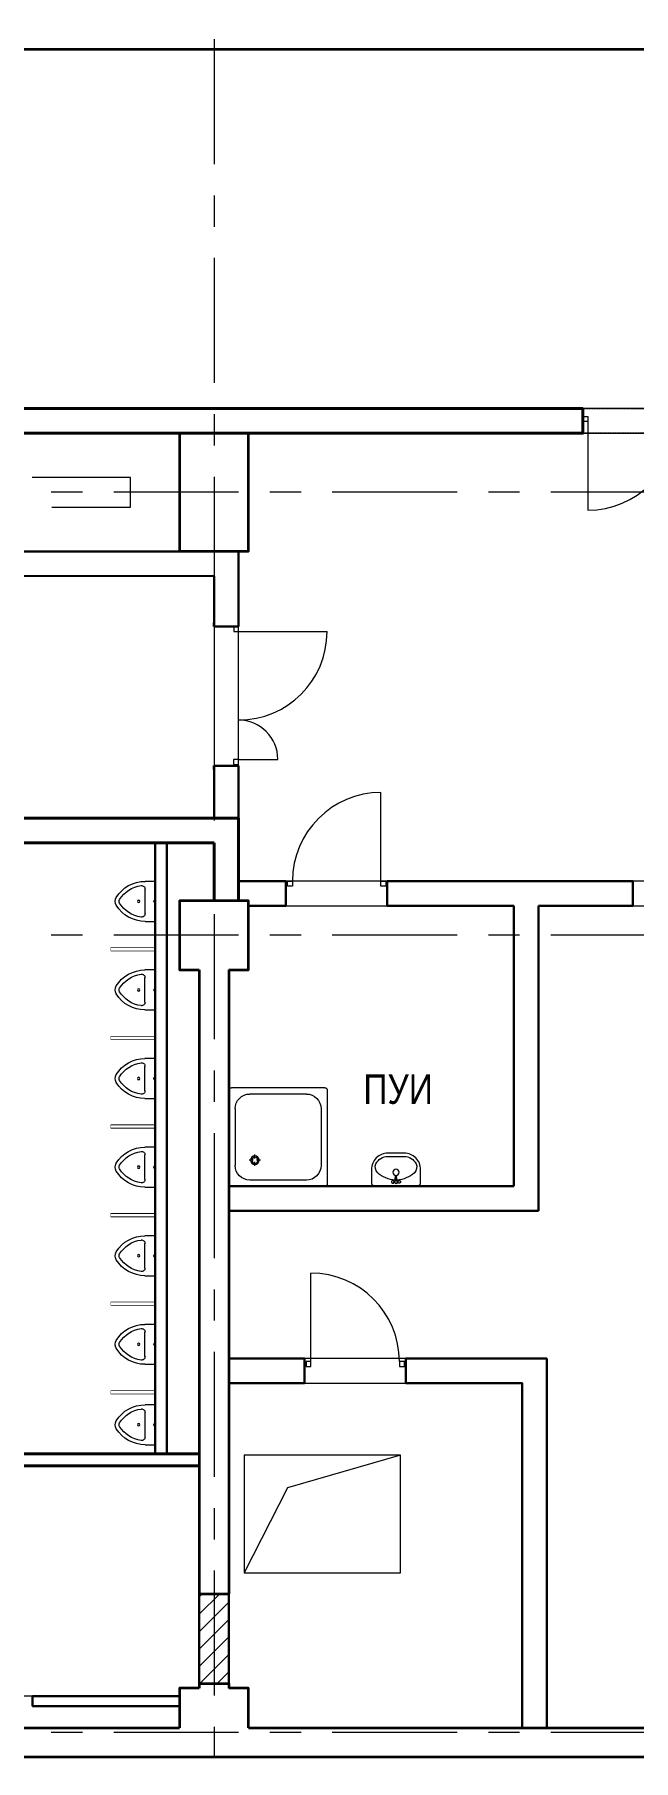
# Model space of a CAD drawing. Header units: millimetres. Extents: x -813692 to 807431, y 0 to 1813163.
# Drawn here: x -134135 to -128043, y 783094 to 800628 of the extents above; entities that cross this region are included whole.
import ezdxf

# ---------------------------------------------------------------- set-up
doc = ezdxf.new("R2010")
doc.units = ezdxf.units.MM
doc.set_wipeout_variables(frame=1)
for name, pattern in [('Dashed', [5.644444, 2.822222, -2.822222]), ('Wipeout_Contour', [1000, 0, -1000]), ('ГОСТ 2.303 4', [7, 5, -2, 0]), ('Линия сетки', [22.225, 12.7, -3.175, 3.175, -3.175])]:
    doc.linetypes.add(name, pattern=pattern)
for name, color, linetype, lineweight in [('A-ANNO-DIMS', 7, 'Continuous', 9), ('KR_0.2', 252, 'Continuous', 20), ('KR_0.35', 252, 'Continuous', 35), ('KR_punk', 252, 'ГОСТ 2.303 4', 0), ('S-GRID', 252, 'Continuous', 9), ('АР_двери', 252, 'Continuous', 0), ('АР_демонт.несущ', 252, 'ГОСТ 2.303 4', 20), ('АР_закладка проемов', 252, 'Continuous', 30), ('АР_кирпич250', 252, 'Continuous', 30), ('АР_монолит', 252, 'Continuous', 50), ('АР_Площади', 252, 'Continuous', 0), ('АР_сущ. стены', 252, 'Continuous', 30), ('ШТАМП', 252, 'Continuous', 5)]:
    doc.layers.add(name, color=color, linetype=linetype, lineweight=lineweight)
doc.layers.add('АР_названия помещений', color=252, linetype='Continuous', lineweight=5, plot=False)
doc.layers.add('АР_обшивка коробов', color=252, linetype='Continuous')
doc.layers.add('АР_Сантехника', color=252, linetype='Continuous')
doc.styles.add('СГЕНЕРИР_СТИЛЬ_10', font='ARIALN.TTF', dxfattribs={"width": 0.988944})

# ---------------------------------------------------------------- blocks, each defined once
blk = doc.blocks.new('КР_подвал')
at = {"layer": 'KR_0.2', "ltscale": 100}
blk.add_lwpolyline([(104900, 250), (105200, 250), (105200, 1160), (104900, 1160)], close=True, dxfattribs=at)
at = {"layer": 'KR_0.35', "ltscale": 200}
for points in [[(62000, 16850), (233801, 16850)], [(137700, 11750), (137700, -500), (-850, -500), (-850, 12790), (1051, 15608)], [(105200, 7500), (105400, 7500), (105400, 8200), (104700, 8200), (104700, 7500), (104900, 7500)], [(104900, 7500), (104900, 1160)], [(105200, 7500), (105200, 1160)], [(104900, 1160), (105200, 1160)], [(104900, 200), (104700, 200), (104700, -200)], [(104900, 250), (105200, 250)], [(104900, 250), (104900, 200)], [(105200, 250), (105200, 200)], [(105400, -200), (105400, 200), (105200, 200)], [(97200, -200), (104700, -200)], [(105400, -200), (112800, -200)]]:
    blk.add_lwpolyline(points, dxfattribs=at)
blk.add_lwpolyline([(104700, 11750), (105400, 11750), (105400, 12950), (104700, 12950)], close=True, dxfattribs=at)
at = {"layer": 'KR_punk', "ltscale": 200}
blk.add_lwpolyline([(97800, 12200), (104200, 12200), (104200, 12500), (97800, 12500)], close=True, dxfattribs=at)
blk = doc.blocks.new('Панель Сантехнической Перегородки 27')
at = {"layer": 'АР_Сантехника', "linetype": 'Continuous', "lineweight": 0}
for p, q in [((17, 19), (17, 25)), ((18, 8), (17, 19)), ((18, 0), (18, 8)), ((73, 0), (72, 25)), ((119, 0), (118, 25)), ((176, 0), (176, 25)), ((223, 0), (222, 25)), ((256, 21), (256, 25)), ((256, 10), (256, 21)), ((257, 0), (256, 10)), ((310, 0), (309, 25)), ((357, 0), (355, 25)), ((416, 5), (416, 25)), ((416, 0), (416, 5))]:
    blk.add_line(p, q, dxfattribs=at)
at = {"layer": 'АР_Сантехника', "linetype": 'Continuous', "lineweight": 0, "flags": 128}
blk.add_lwpolyline([(450, 0), (450, 25), (0, 25), (0, 0)], close=True, dxfattribs=at)
at = {"linetype": 'Wipeout_Contour', "lineweight": 0, "ltscale": 925.933607}
blk.add_wipeout([(450, 0), (450, 25), (0, 25), (0, 0)], dxfattribs=at).dxf.layer = 'АР_Сантехника'
blk = doc.blocks.new('писсуар')
at = {"layer": 'АР_Сантехника', "linetype": 'Continuous', "lineweight": 5}
for p, q in [((0, 203), (102, 203)), ((102, -125), (102, 125)), ((102, -203), (0, -203))]:
    blk.add_line(p, q, dxfattribs=at)
at = {"layer": 'АР_Сантехника'}
blk.add_line((0, 203), (0, -203), dxfattribs=at)
at = {"layer": 'АР_Сантехника', "linetype": 'Continuous', "lineweight": 5}
for centre, major_axis, start_param, end_param in [((102, -142), (-244, 244), 4.483531, 5.497787), ((0, 0), (9.55, 9.55), 3.926991, 7.068583), ((137, 125), (25.1, 25.1), 0.66221, 2.356194), ((102, -142), (215, 215), 6.054386, 6.937203), ((166, 0), (8.91, 8.91), 0.785398, 7.068583), ((330, 0), (-25.1, 25.1), 3.370392, 4.48359), ((330, 0), (53.8, 53.8), 4.941247, 6.054328), ((102, 142), (244, 244), 3.926991, 4.941247), ((137, -125), (25.1, 25.1), 2.356194, 4.050179), ((102, 142), (-215, 215), 2.487575, 3.370392)]:
    blk.add_ellipse(centre, major_axis=major_axis, ratio=1, start_param=start_param, end_param=end_param, dxfattribs=at)
blk = doc.blocks.new('s_46')
at = {"layer": 'АР_Сантехника', "lineweight": 0, "ltscale": 600}
h = blk.add_hatch(color=256, dxfattribs=at)
edge = h.paths.add_edge_path()
edge.add_line((13, 62), (14, 54))
edge.add_ellipse((4, 52), major_axis=(-10.1, 0), ratio=1, start_angle=540, end_angle=550.1755, ccw=False)
edge.add_arc((4, 52), 10.1, 270, 360, ccw=False)
edge.add_line((4, 42), (4, 41))
edge.add_line((4, 41), (12, 41))
edge.add_arc((4, 52), 13.4, 664.6981, 766.4848)
h.paths.add_polyline_path([(4, 41), (-3, 41, 0.152567), (4, 39)])
h.paths.add_polyline_path([(12, 41), (4, 41), (4, 39, 0.152567)])
h.paths.add_polyline_path([(-6, 54), (-5, 62, 0.475833), (-3, 41), (4, 41), (4, 42, -0.46724)])
for p, q in [((-6, 52), (-1, 110)), ((-6, 52), (-1, 110)), ((9, 110), (14, 54)), ((14, 52), (9, 110)), ((14, 54), (14, 52))]:
    blk.add_line(p, q, dxfattribs=at)
blk.add_lwpolyline([(-221, 171, -0.414214), (-71, 321), (79, 321, -0.414214), (229, 171), (229, 41), (209, 21), (-201, 21), (-221, 41)], format="xyb", close=True, dxfattribs=at)
blk.add_lwpolyline([(12, 75, 0.181638), (172, 142, 0.326351), (188, 223, 0.289814), (79, 291), (-71, 291, 0.289814), (-179, 223, 0.326351), (-164, 142, 0.181638), (-4, 75)], format="xyb", dxfattribs=at)
for points in [[(-17, 67), (-17, 68), (-17, 68), (-17, 68), (-18, 68), (-18, 68), (-18, 68), (-18, 68), (-18, 68), (-18, 68), (-18, 69), (-19, 69), (-19, 69), (-19, 69), (-19, 69), (-19, 69), (-19, 69), (-19, 69), (-20, 69), (-20, 69), (-20, 69), (-20, 69), (-20, 70), (-21, 70), (-21, 70), (-21, 70), (-21, 70), (-21, 70), (-21, 70), (-22, 70), (-22, 71), (-22, 71), (-22, 71), (-22, 71), (-22, 70), (-23, 70), (-23, 70), (-23, 70), (-23, 70), (-23, 70), (-24, 71), (-24, 71), (-24, 71), (-24, 71), (-24, 71), (-25, 71), (-25, 71), (-25, 71), (-25, 71), (-25, 71), (-25, 71), (-26, 71), (-26, 71), (-26, 71), (-26, 71), (-26, 71), (-27, 71), (-27, 71), (-27, 71), (-27, 71), (-27, 71), (-28, 71), (-28, 71), (-28, 71), (-28, 71), (-28, 71), (-29, 71), (-29, 70), (-29, 70), (-29, 70), (-29, 70), (-30, 70), (-30, 70), (-30, 70), (-31, 70), (-31, 70), (-31, 70), (-31, 69), (-32, 68), (-32, 68), (-33, 68), (-33, 68), (-34, 68), (-34, 68), (-34, 68), (-34, 67), (-34, 67), (-34, 67), (-34, 67), (-35, 67), (-35, 66), (-35, 66), (-35, 66), (-35, 66), (-36, 66), (-36, 66), (-36, 66), (-36, 65), (-36, 65), (-36, 65), (-36, 65), (-36, 65), (-36, 64), (-36, 64), (-36, 64), (-36, 64), (-36, 64), (-37, 64), (-37, 64), (-37, 63), (-37, 63), (-37, 63), (-37, 63), (-37, 63), (-37, 63), (-37, 62), (-37, 62), (-37, 62), (-37, 62), (-37, 62), (-37, 61), (-37, 61), (-37, 61), (-38, 61), (-38, 61), (-38, 61), (-38, 60), (-38, 60), (-38, 60), (-38, 60), (-38, 60), (-38, 59), (-37, 59), (-37, 59), (-37, 59), (-37, 59), (-37, 58), (-38, 58), (-38, 58), (-38, 58), (-38, 58), (-38, 57), (-38, 57), (-38, 57), (-38, 57), (-38, 57), (-37, 57), (-37, 56), (-37, 56), (-37, 56), (-37, 56), (-37, 56), (-37, 55), (-37, 55), (-37, 55), (-37, 55), (-37, 55), (-37, 54), (-37, 54), (-37, 54), (-37, 54), (-37, 54), (-36, 54), (-36, 54), (-36, 53), (-36, 53), (-36, 53), (-36, 53), (-36, 53), (-36, 52), (-36, 52), (-36, 52), (-36, 52), (-36, 52), (-36, 52), (-35, 51), (-35, 51), (-35, 51), (-35, 51), (-35, 51), (-34, 51), (-34, 51), (-34, 51), (-34, 51), (-34, 50), (-34, 50), (-34, 50), (-34, 50), (-34, 50), (-34, 49), (-33, 49), (-33, 49), (-33, 49), (-33, 49), (-33, 49), (-32, 49), (-32, 49), (-32, 49), (-32, 49), (-32, 49), (-32, 49), (-31, 48), (-31, 48), (-31, 48), (-31, 48), (-31, 48), (-31, 48), (-31, 48), (-30, 48), (-30, 48), (-30, 48), (-30, 48), (-30, 48), (-29, 48), (-29, 48), (-29, 47), (-29, 47), (-29, 47), (-28, 47), (-28, 47), (-28, 47), (-28, 47), (-28, 47), (-28, 47), (-27, 47), (-27, 47), (-27, 47), (-27, 47), (-27, 47), (-26, 47), (-26, 47), (-26, 47), (-26, 47), (-26, 47), (-25, 47), (-25, 47), (-25, 47), (-25, 46), (-25, 46), (-25, 47), (-24, 47), (-24, 47), (-24, 47), (-24, 47), (-24, 47), (-23, 47), (-23, 47), (-23, 47), (-23, 47), (-23, 47), (-22, 47), (-22, 47), (-22, 47), (-22, 47), (-22, 47), (-22, 47), (-21, 47), (-21, 47), (-21, 48), (-21, 48), (-21, 48), (-21, 48), (-20, 48), (-20, 48), (-20, 48), (-20, 48), (-20, 48), (-19, 48), (-19, 48), (-19, 48), (-19, 48), (-19, 48), (-19, 49), (-19, 49), (-18, 49), (-18, 49), (-18, 49), (-18, 50), (-18, 50), (-18, 50), (-18, 50), (-17, 50), (-17, 50), (-17, 50), (-17, 50), (-17, 50), (-17, 50), (-16, 50), (-16, 51), (-16, 51), (-16, 51), (-16, 51), (-16, 51), (-16, 52), (-16, 52), (-16, 52), (-16, 52), (-15, 52), (-15, 52), (-15, 52), (-15, 53), (-15, 53), (-15, 53), (-15, 53), (-15, 53), (-15, 53), (-15, 54), (-15, 54), (-15, 54), (-15, 54), (-15, 54), (-14, 55), (-14, 55), (-14, 55), (-14, 55), (-14, 55), (-14, 55), (-14, 56), (-14, 56), (-14, 56), (-14, 56), (-14, 56), (-14, 56), (-14, 57), (-14, 57), (-14, 57), (-14, 57), (-14, 57), (-14, 58), (-14, 58), (-13, 58), (-13, 58), (-13, 58), (-13, 59), (-13, 59), (-13, 59), (-13, 59), (-13, 59), (-13, 60), (-14, 60), (-14, 60), (-14, 60), (-14, 60), (-14, 60), (-14, 61), (-14, 61), (-14, 61), (-14, 61), (-14, 61), (-14, 62), (-14, 62), (-14, 62), (-14, 62), (-14, 62), (-14, 62), (-14, 63), (-14, 63), (-14, 63), (-15, 63), (-15, 63), (-15, 64), (-15, 64), (-15, 64), (-15, 64), (-15, 64), (-15, 65), (-15, 65), (-15, 65), (-15, 65), (-15, 65), (-15, 65), (-15, 65), (-16, 65), (-16, 66), (-16, 66), (-16, 66), (-16, 66), (-16, 66), (-16, 67), (-16, 67), (-16, 67), (-16, 67), (-17, 67), (-17, 67)], [(22, 61), (22, 61), (22, 61), (22, 62), (22, 62), (22, 62), (22, 62), (22, 62), (22, 62), (23, 63), (23, 63), (23, 63), (23, 63), (23, 63), (23, 64), (23, 64), (23, 64), (23, 64), (23, 64), (23, 65), (23, 65), (23, 65), (23, 65), (24, 65), (24, 65), (24, 65), (24, 65), (24, 66), (24, 66), (24, 66), (25, 66), (25, 66), (25, 67), (25, 67), (25, 67), (25, 67), (25, 67), (25, 67), (25, 67), (25, 68), (26, 68), (26, 68), (26, 68), (26, 68), (26, 68), (27, 68), (27, 68), (27, 68), (27, 69), (27, 69), (27, 69), (27, 69), (27, 69), (28, 69), (28, 69), (28, 69), (28, 69), (28, 69), (29, 69), (29, 69), (29, 70), (29, 70), (29, 70), (29, 70), (30, 70), (30, 70), (30, 70), (30, 70), (30, 71), (30, 71), (31, 71), (31, 71), (31, 70), (31, 70), (31, 70), (32, 70), (32, 70), (32, 70), (32, 71), (32, 71), (32, 71), (33, 71), (33, 71), (33, 71), (33, 71), (33, 71), (34, 71), (34, 71), (34, 71), (34, 71), (34, 71), (34, 71), (35, 71), (35, 71), (35, 71), (35, 71), (36, 71), (36, 71), (36, 71), (36, 71), (36, 71), (36, 71), (37, 71), (37, 71), (37, 71), (37, 70), (37, 70), (38, 70), (38, 70), (38, 70), (38, 70), (39, 70), (39, 70), (39, 70), (40, 70), (40, 69), (40, 68), (41, 68), (41, 68), (42, 68), (42, 68), (42, 68), (42, 68), (42, 67), (43, 67), (43, 67), (43, 67), (43, 67), (43, 66), (43, 66), (44, 66), (44, 66), (44, 66), (44, 66), (44, 66), (44, 65), (44, 65), (44, 65), (44, 65), (44, 65), (44, 64), (44, 64), (45, 64), (45, 64), (45, 64), (45, 64), (45, 64), (45, 63), (45, 63), (45, 63), (45, 63), (45, 63), (45, 63), (45, 62), (45, 62), (45, 62), (45, 62), (45, 62), (46, 61), (46, 61), (46, 61), (46, 61), (46, 61), (46, 61), (46, 60), (46, 60), (46, 60), (46, 60), (46, 60), (46, 59), (46, 59), (46, 59), (46, 59), (46, 59), (46, 58), (46, 58), (46, 58), (46, 58), (46, 58), (46, 57), (46, 57), (46, 57), (46, 57), (46, 57), (46, 57), (46, 56), (46, 56), (45, 56), (45, 56), (45, 56), (45, 55), (45, 55), (45, 55), (45, 55), (45, 55), (45, 54), (45, 54), (45, 54), (45, 54), (45, 54), (45, 54), (45, 54), (45, 53), (44, 53), (44, 53), (44, 53), (44, 53), (44, 52), (44, 52), (44, 52), (44, 52), (44, 52), (44, 52), (44, 51), (44, 51), (43, 51), (43, 51), (43, 51), (43, 51), (43, 51), (43, 51), (42, 51), (42, 50), (42, 50), (42, 50), (42, 50), (42, 50), (42, 49), (42, 49), (42, 49), (41, 49), (41, 49), (41, 49), (41, 49), (41, 49), (40, 49), (40, 49), (40, 49), (40, 49), (40, 48), (40, 48), (40, 48), (39, 48), (39, 48), (39, 48), (39, 48), (39, 48), (39, 48), (38, 48), (38, 48), (38, 48), (38, 48), (38, 48), (37, 47), (37, 47), (37, 47), (37, 47), (37, 47), (37, 47), (36, 47), (36, 47), (36, 47), (36, 47), (36, 47), (36, 47), (35, 47), (35, 47), (35, 47), (35, 47), (34, 47), (34, 47), (34, 47), (34, 47), (34, 47), (34, 47), (33, 46), (33, 46), (33, 47), (33, 47), (33, 47), (32, 47), (32, 47), (32, 47), (32, 47), (32, 47), (32, 47), (31, 47), (31, 47), (31, 47), (31, 47), (31, 47), (30, 47), (30, 47), (30, 47), (30, 47), (30, 47), (30, 48), (29, 48), (29, 48), (29, 48), (29, 48), (29, 48), (29, 48), (28, 48), (28, 48), (28, 48), (28, 48), (28, 48), (27, 48), (27, 48), (27, 49), (27, 49), (27, 49), (27, 49), (27, 49), (27, 50), (26, 50), (26, 50), (26, 50), (26, 50), (26, 50), (25, 50), (25, 50), (25, 50), (25, 50), (25, 50), (25, 51), (25, 51), (25, 51), (25, 51), (25, 51), (24, 52), (24, 52), (24, 52), (24, 52), (24, 52), (24, 52), (24, 52), (23, 53), (23, 53), (23, 53), (23, 53), (23, 53), (23, 53), (23, 54), (23, 54), (23, 54), (23, 54), (23, 54), (23, 55), (23, 55), (23, 55), (22, 55), (22, 55), (22, 55), (22, 56), (22, 56), (22, 56), (22, 56), (22, 56), (22, 56), (22, 57), (22, 57), (22, 57), (22, 57), (22, 57), (22, 58), (22, 58), (22, 58), (22, 58), (22, 58), (22, 59), (22, 59), (22, 59), (22, 59), (22, 59), (22, 60), (22, 60), (22, 60), (22, 60), (22, 60), (22, 60), (22, 61), (22, 61)]]:
    blk.add_lwpolyline(points, close=True, dxfattribs=at)
blk.add_circle((4, 146), 28, dxfattribs=at)
for centre, radius, start, end in [((4, 52), 10.1, 169.8245, 0), ((4, 108), 5.42, 24.6783, 155.3217)]:
    blk.add_arc(centre, radius, start, end, dxfattribs=at)
for centre, major_axis, ratio, start_param, end_param in [((4, 52), (-10.1, 0), 1, 6.10559, 9.602373), ((4, 110), (-4.93, 0), 0.641024, 3.141593, 6.283185)]:
    blk.add_ellipse(centre, major_axis=major_axis, ratio=ratio, start_param=start_param, end_param=end_param, dxfattribs=at)
blk = doc.blocks.new('поддон')
at = {"layer": 'АР_Сантехника', "linetype": 'Continuous', "lineweight": 0}
for p, q in [((0, -975), (0, -25)), ((975, 0), (25, 0)), ((787, -63), (212, -63)), ((1000, -975), (1000, -25)), ((62, -788), (62, -213)), ((207, -264), (247, -264)), ((264, -247), (264, -207)), ((264, -321), (264, -282)), ((281, -264), (321, -264)), ((937, -788), (937, -213)), ((975, -1000), (25, -1000)), ((787, -938), (212, -938))]:
    blk.add_line(p, q, dxfattribs=at)
at = {"layer": 'АР_Сантехника', "linetype": 'Continuous', "lineweight": 0, "extrusion": (0, 0, -1)}
for centre, major_axis, start_param, end_param in [((25, -25), (-17.7, 17.7), 5.497787, 7.068583), ((212, -213), (106, 106), 3.926991, 5.497787), ((787, -213), (-106, 106), 0.785398, 2.356194), ((975, -25), (17.7, 17.7), -0.785398, 0.785398), ((264, -264), (-30.9, 30.9), 3.926991, 10.210176), ((264, -264), (-22.1, 22.1), 3.926991, 10.210176), ((212, -788), (106, 106), 2.356194, 3.926991), ((787, -788), (-106, 106), 2.356194, 3.926991), ((25, -975), (17.7, 17.7), 2.356194, 3.926991), ((975, -975), (-17.7, 17.7), 2.356194, 3.926991)]:
    blk.add_ellipse(centre, major_axis=major_axis, ratio=1, start_param=start_param, end_param=end_param, dxfattribs=at)
blk = doc.blocks.new('Д-1000-ОП-Л')
at = {"layer": 'АР_двери'}
for points in [[(-318.5, -560), (-318.5, 340)], [(-1268.5, -560), (-1218.5, -560), (-1218.5, -610), (-1268.5, -610), (-1268.5, -560)], [(-318.5, -560), (-268.5, -560), (-268.5, -610), (-318.5, -610), (-318.5, -560)]]:
    blk.add_lwpolyline(points, dxfattribs=at)
blk.add_arc((-318.5, -560), 900, 90, 180, dxfattribs=at)
blk = doc.blocks.new('Д-1000-ОП-П')
at = {"layer": 'АР_двери'}
for points in [[(-1699.5, -550), (-1699.5, 350)], [(-1699.5, -550), (-1749.5, -550), (-1749.5, -600), (-1699.5, -600), (-1699.5, -550)], [(-749.5, -550), (-799.5, -550), (-799.5, -600), (-749.5, -600), (-749.5, -550)]]:
    blk.add_lwpolyline(points, dxfattribs=at)
blk.add_arc((-1699.5, -550), 900, 0, 90, dxfattribs=at)
blk = doc.blocks.new('Оси200')
at = {"layer": 'S-GRID', "linetype": 'Линия сетки', "ltscale": 100}
for points in [[(-299303.6, -127703.3), (-299303.8, -221903.3)], [(-165703.8, -201204.1), (-412703.7, -201203.6)], [(-165703.8, -205704.1), (-412703.7, -205703.6)], [(-165703.8, -213803.7), (-412703.7, -213803.6)]]:
    blk.add_lwpolyline(points, dxfattribs=at)
blk = doc.blocks.new('Д-1300-ДП-Л')
at = {"layer": 'АР_двери'}
for points in [[(349, -398), (349, 502)], [(-851, -398), (-851, -98)], [(-901, -398), (-851, -398), (-851, -448), (-901, -448), (-901, -398)], [(349, -398), (399, -398), (399, -448), (349, -448), (349, -398)]]:
    blk.add_lwpolyline(points, dxfattribs=at)
for centre, radius, start, end in [((349, -398), 900, 90, 180), ((-851, -398), 300, 0, 90)]:
    blk.add_arc(centre, radius, start, end, dxfattribs=at)
blk = doc.blocks.new('Д-1400-ДП-П')
at = {"layer": 'АР_двери'}
for points in [[(413, -403.5), (413, 496.5)], [(1713, -403.5), (1713, -3.5)], [(413, -403.5), (363, -403.5), (363, -453.5), (413, -453.5), (413, -403.5)], [(1763, -403.5), (1713, -403.5), (1713, -453.5), (1763, -453.5), (1763, -403.5)]]:
    blk.add_lwpolyline(points, dxfattribs=at)
for centre, radius, start, end in [((413, -403.5), 900, 0, 90), ((1713, -403.5), 400, 90, 180)]:
    blk.add_arc(centre, radius, start, end, dxfattribs=at)

msp = doc.modelspace()

# ---------------------------------------------------------------- hatches: boundary and pattern name
at = {"layer": 'АР_закладка проемов', "lineweight": 0}
h = msp.add_hatch(dxfattribs=at)
h.set_pattern_fill('ANSI31', color=256, scale=1000)
h.set_pattern_definition([(45, (-1241.95, 1181845.07), (-88.388348, 88.388348), [])])
h.paths.add_polyline_path([(-132158.6, 784787.7), (-132308.7, 784787.7), (-132308.7, 783877.7), (-132158.6, 783877.7)])
h.paths.add_polyline_path([(-132308.7, 784787.7), (-132458.6, 784787.7), (-132458.6, 783877.7), (-132308.7, 783877.7)])

# ---------------------------------------------------------------- linework, layer by layer
at = {"color": 7, "linetype": 'Continuous', "lineweight": 20}
msp.add_line((-132158.6, 785588.5), (-132158.6, 786727.9), dxfattribs=at)
at = {"color": 7, "linetype": 'Continuous', "lineweight": 20, "flags": 128}
msp.add_lwpolyline([(-130412.6, 785000.8), (-130412.6, 786194.9), (-132003.5, 786194.9), (-132003.5, 785000.8)], close=True, dxfattribs=at)
msp.add_lwpolyline([(-130412.6, 786194.9), (-131560.7, 785863.4), (-132003.5, 785000.8)], dxfattribs=at)
at = {"layer": 'АР_демонт.несущ', "linetype": 'Dashed'}
msp.add_lwpolyline([(-128558.7, 796827.6), (-127258.7, 796827.6), (-127258.7, 796577.6), (-128558.7, 796577.6)], close=True, dxfattribs=at)
at = {"layer": 'АР_закладка проемов', "ltscale": 0.5}
msp.add_lwpolyline([(-132458.6, 784787.7), (-132158.6, 784787.7), (-132158.6, 783877.7), (-132458.6, 783877.7)], close=True, dxfattribs=at)
at = {"layer": 'АР_кирпич250'}
for p, q in [((-132310.7, 794613.8), (-132310.7, 794650.8)), ((-132175.7, 794613.8), (-132310.7, 794613.8)), ((-132309, 794613.8), (-132060.7, 794613.8)), ((-132060.7, 794613.8), (-132175.7, 794613.8)), ((-132310.7, 793197.2), (-132310.7, 793160.2)), ((-132308.7, 793197.2), (-132060.7, 793197.2)), ((-132060.7, 793197.2), (-132060.7, 792667.6)), ((-132059, 792027.6), (-131578.3, 792027.6)), ((-131578.3, 792027.6), (-131578.3, 791777.6)), ((-128048.9, 792027.6), (-130548.3, 792027.6)), ((-130548.3, 791777.6), (-130548.3, 792027.6)), ((-128048.9, 791777.6), (-128048.9, 792027.6)), ((-131958.7, 791777.6), (-131960.8, 791777.6)), ((-131578.3, 791777.6), (-131958.7, 791777.6)), ((-131958.7, 791777.6), (-131958.7, 791777.6)), ((-129258.7, 791777.6), (-130548.3, 791777.6)), ((-129258.7, 788927.8), (-129258.7, 791777.6)), ((-129008.7, 788677.8), (-129008.7, 791777.6)), ((-128048.9, 791777.6), (-129008.7, 791777.6)), ((-132158.7, 788927.8), (-129258.7, 788927.8)), ((-132158.7, 788927.8), (-132158.7, 788677.8)), ((-132158.7, 788677.8), (-129008.7, 788677.8))]:
    msp.add_line(p, q, dxfattribs=at)
for points in [[(-132308.7, 795377.6), (-156258.7, 795377.6)], [(-132059, 794613.8), (-132059, 795377.6)], [(-156108.7, 795127.6), (-132308.7, 795123.8)], [(-132308.3, 795123.8), (-132308.7, 794613.8)], [(-132175.7, 793197.2), (-132309, 793197.2), (-132309, 792667.6)]]:
    msp.add_lwpolyline(points, dxfattribs=at)
at = {"layer": 'АР_кирпич250', "linetype": 'Continuous', "flags": 128}
msp.add_lwpolyline([(-132788.9, 786209.1), (-132788.8, 792417.6)], dxfattribs=at)
at = {"layer": 'АР_кирпич250'}
for points in [[(-132158.6, 787177.4), (-131388.5, 787177.4), (-131388.5, 786927.4), (-132158.6, 786927.4)], [(-130358.8, 787177.4), (-128925.7, 787177.4), (-128925.7, 783427.6), (-129175.7, 783427.6), (-129175.9, 786927.4), (-130358.8, 786927.4)]]:
    msp.add_lwpolyline(points, close=True, dxfattribs=at)
at = {"layer": 'АР_обшивка коробов', "lineweight": 30}
msp.add_lwpolyline([(-132658.6, 783747.5), (-134154, 783747.6), (-134154, 783647.6), (-132658.5, 783646.4), (-132658.6, 783747.5)], dxfattribs=at)
at = {"layer": 'АР_Площади', "ltscale": 0.5}
for points in [[(-160598.7, 800477.6), (-103158.7, 800477.6), (-103158.7, 796827.6), (-160598.7, 796827.6)], [(-156108.7, 795127.6), (-132308.7, 795127.6), (-132308.7, 792667.6), (-156108.7, 792667.6)]]:
    msp.add_lwpolyline(points, close=True, dxfattribs=at)
for points in [[(-109358.6, 792027.6), (-132059, 792027.6), (-132059, 795377.6), (-131958.6, 795377.6), (-131958.6, 796577.6), (-125772.4, 796577.6), (-125772.4, 796277.5), (-124558.7, 796277.5), (-124558.7, 795377.7), (-123858.6, 795377.7), (-123858.6, 796577.6), (-121008.7, 796577.6), (-121008.7, 796227.6), (-119408.7, 796227.6), (-119408.7, 796577.6), (-116458.6, 796577.6), (-116458.6, 795377.7), (-115758.6, 795377.7), (-115758.6, 796577.6), (-108358.6, 796577.7)], [(-132158.7, 788927.8), (-132158.7, 791127.6), (-131958.7, 791127.7), (-131958.6, 791777.6), (-129258.7, 791777.6), (-129258.7, 788927.8), (-132158.7, 788927.8)], [(-128925.7, 783427.7), (-128925.7, 787177.4), (-132158.6, 787177.4), (-132158.7, 788677.8), (-129008.7, 788677.8), (-129008.7, 791777.6), (-124558.6, 791777.6), (-124558.6, 791127.7), (-124358.7, 791127.7), (-124358.7, 783827.6), (-124558.6, 783827.6), (-124558.6, 783427.7), (-128925.7, 783427.6)], [(-131958.6, 783427.7), (-131958.6, 783827.6), (-132158.7, 783827.6), (-132158.6, 786927.4), (-129175.9, 786927.5), (-129175.9, 783427.7), (-131958.6, 783427.7)], [(-136115.7, 786089.1), (-132458.6, 786089.1), (-132458.6, 783827.6), (-132658.7, 783827.6), (-132658.7, 783747.5), (-140158.7, 783747.6)]]:
    msp.add_lwpolyline(points, dxfattribs=at)
at = {"layer": 'АР_сущ. стены', "linetype": 'Continuous', "lineweight": 40}
for p, q in [((-132059, 792667.6), (-140749.1, 792667.6)), ((-132059, 792667.6), (-132059, 791827.6)), ((-132908.8, 792417.6), (-140749.1, 792417.6)), ((-132308.7, 792417.6), (-132908.8, 792417.6))]:
    msp.add_line(p, q, dxfattribs=at)
at = {"layer": 'АР_сущ. стены', "color": 7, "linetype": 'Continuous', "lineweight": 40, "flags": 128}
for points in [[(-128558.7, 796692.6), (-128558.7, 796577.6), (-203168.7, 796577.6), (-203168.7, 796827.6), (-160598.7, 796827.6)], [(-160598.7, 796827.6), (-128558.7, 796827.6), (-128558.7, 796692.6)]]:
    msp.add_lwpolyline(points, dxfattribs=at)
at = {"layer": 'АР_сущ. стены', "linetype": 'Continuous', "lineweight": 40}
msp.add_lwpolyline([(-132309, 792417.6), (-132309, 791827.6)], dxfattribs=at)
at = {"layer": 'АР_сущ. стены', "linetype": 'Continuous', "lineweight": 40, "flags": 128}
for points in [[(-136115.7, 786209.1), (-132458.7, 786209.1)], [(-132458.7, 786089.1), (-136115.7, 786089.1)]]:
    msp.add_lwpolyline(points, dxfattribs=at)
at = {"layer": 'ШТАМП', "ltscale": 0.5}
msp.add_lwpolyline([(-132458.6, 786089.1), (-136115.7, 786089.1)], dxfattribs=at)

# ---------------------------------------------------------------- block references
at = {"layer": 'АР_двери', "color": 0}
for name, p, rotation in [('Д-1300-ДП-Л', (-128159.7, 796297.9), 180), ('Д-1400-ДП-П', (-131655, 794976.3), 269.9298135529179)]:
    msp.add_blockref(name, p, dxfattribs=dict(at, rotation=rotation))
at = {"layer": 'АР_двери'}
for name, p in [('Д-1000-ОП-Л', (-130292.9, 792587.6)), ('Д-1000-ОП-П', (-129624, 787695.9))]:
    msp.add_blockref(name, p, dxfattribs=at)
at = {"layer": 'АР_монолит'}
msp.add_blockref('КР_подвал', (-237358.6, 783627.7), dxfattribs=at)
at = {"layer": 'АР_Сантехника', "lineweight": 0, "xscale": -1}
for p in [(-132908.8, 791821.9), (-132909.3, 790921.9), (-132909.3, 790021.9), (-132909.3, 789121.9), (-132909.3, 788221.9), (-132909.3, 787321.9), (-132908.8, 786505.1)]:
    msp.add_blockref('писсуар', p, dxfattribs=at)
at = {"layer": 'АР_Сантехника', "lineweight": 0, "rotation": 89.99999999973684}
msp.add_blockref('поддон', (-132158, 788927.8), dxfattribs=at)
at = {"layer": 'АР_Сантехника', "lineweight": 0, "xscale": -1.111111111111111, "yscale": 1.111111111111111, "zscale": 1.111111111111111, "rotation": 359.999999329528}
msp.add_blockref('s_46', (-130453.7, 788907.2), dxfattribs=at)

# ---------------------------------------------------------------- texts
at = {"layer": 'АР_названия помещений', "color": 7, "linetype": 'Continuous', "lineweight": 20, "insert": (-130437.2, 789912.6), "char_height": 300, "attachment_point": 5, "line_spacing_factor": 0.996518, "style": 'СГЕНЕРИР_СТИЛЬ_10'}
msp.add_mtext('\\A1;\\pxqc;{\\W0.98894;ПУИ}', dxfattribs=at)

# ---------------------------------------------------------------- next in the draw order: block references
at = {"layer": 'АР_Сантехника', "linetype": 'Continuous', "lineweight": 0, "zscale": 1000, "rotation": 180}
for p in [(-132908.8, 791346.9), (-132908.8, 790446.9), (-132908.8, 789546.9), (-132908.8, 788646.9), (-132908.8, 787746.9), (-132908.8, 786846.9)]:
    msp.add_blockref('Панель Сантехнической Перегородки 27', p, dxfattribs=at)

# ---------------------------------------------------------------- next in the draw order: linework, layer by layer
at = {"layer": 'АР_кирпич250', "linetype": 'Continuous'}
msp.add_line((-132908.8, 792417.6), (-132908.9, 786209.1), dxfattribs=at)
at = {"layer": 'АР_Площади', "ltscale": 0.5}
msp.add_lwpolyline([(-137289.3, 792417.6), (-132908.8, 792417.6), (-132908.9, 786209.1), (-136115.7, 786209.1)], dxfattribs=at)

# ---------------------------------------------------------------- next in the draw order: block references
at = {"layer": 'A-ANNO-DIMS', "color": 18, "lineweight": 0, "true_color": 0x000000}
msp.add_blockref('Оси200', (166995, 997181.2), dxfattribs=at)

doc.saveas('drawing.dxf')
